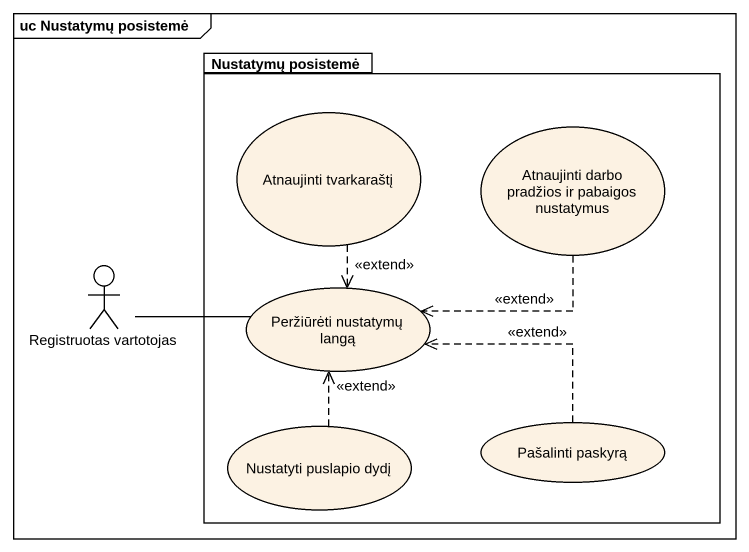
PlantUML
@startuml
mainframe uc Nustatymų posistemė
package "Nustatymų posistemė" as Nustatymų_posistemė {
  usecase "Atnaujinti tvarkaraštį" as Atnaujinti_tvarkaraštį
  usecase "Atnaujinti darbo pradžios ir pabaigos nustatymus" as Atnaujinti_darbo_pradžios
  usecase "Peržiūrėti nustatymų langą" as Peržiūrėti_nustatymų_langą
  usecase "Nustatyti puslapio dydį" as Nustatyti_puslapio_dydį
  usecase "Pašalinti paskyrą" as Pašalinti_paskyrą
}
actor "Registruotas vartotojas" as Registruotas_vartotojas
Atnaujinti_tvarkaraštį ..> Peržiūrėti_nustatymų_langą : <<extend>>
Atnaujinti_darbo_pradžios .left.> Peržiūrėti_nustatymų_langą : <<extend>>
Registruotas_vartotojas -right- Peržiūrėti_nustatymų_langą
Nustatyti_puslapio_dydį .up.> Peržiūrėti_nustatymų_langą : <<extend>>
Pašalinti_paskyrą .left.> Peržiūrėti_nustatymų_langą : <<extend>>
@enduml
